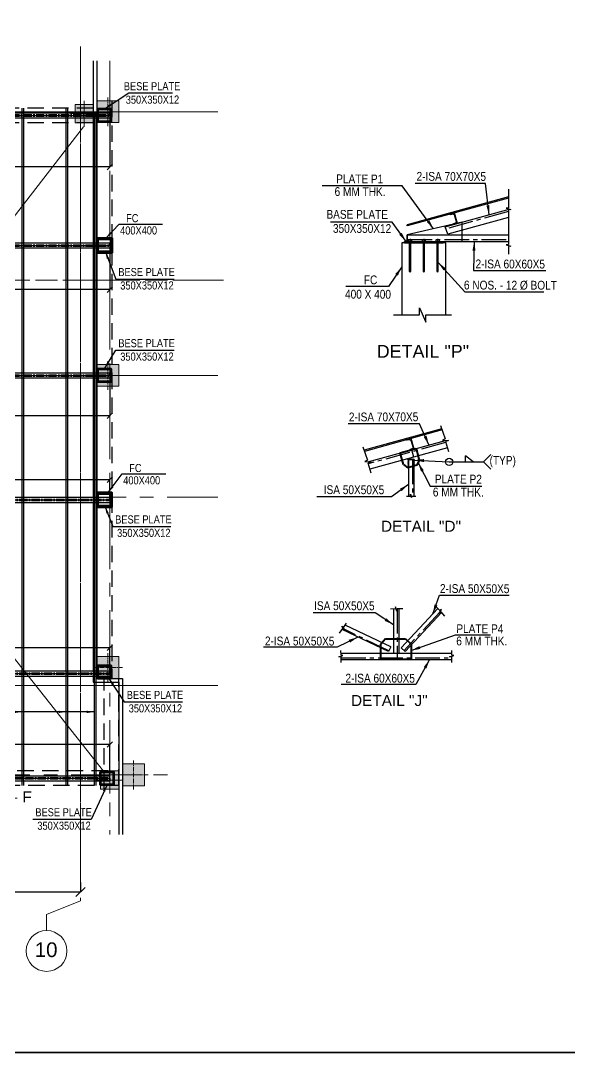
# Model space of a CAD drawing. Header units: inches. Extents: x 1789308 to 1948517, y 1504002 to 1708835.
# Drawn here: x 1851889 to 1866865, y 1532379 to 1560551 of the extents above; entities that cross this region are included whole.
import ezdxf
from ezdxf.enums import TextEntityAlignment as Align
from ezdxf.lldxf.tags import DXFTag

# ---------------------------------------------------------------- set-up
doc = ezdxf.new("R2010")
doc.units = ezdxf.units.IN
doc.header["$LTSCALE"] = 0.015
doc.header["$MEASUREMENT"] = 0
doc.header["$PDMODE"] = 34
doc.header["$PDSIZE"] = -0.1
for name, pattern in [('$DDT_AUDIT_GENERATED_(C)', [0]), ('CENTER', [2, 1.25, -0.25, 0.25, -0.25]), ('CENTER2', [1.125, 0.75, -0.125, 0.125, -0.125]), ('DASHED2', [0.375, 0.25, -0.125])]:
    doc.linetypes.add(name, pattern=pattern)
for name, color, linetype, lineweight in [('BEAM - STR', 150, 'DASHED2', 30), ('CENTER LINE', 1, 'CENTER2', 18), ('COLUMN - HACTH - STR', 25, '$DDT_AUDIT_GENERATED_(C)', 15), ('COLUMN - STR', 6, 'Continuous', 15), ('ELE 0.15', 251, 'Continuous', 15), ('GRID - BEAM - STR', 251, 'CENTER', 18), ('GRID - COLUMN - STR', 251, 'CENTER', 15), ('PLATE', 1, 'Continuous', 25), ('SECTION -  LINE - STR', 3, 'Continuous', 20), ('TEXT', 7, 'Continuous', 5), ('TRUSS', 82, 'Continuous', 25), ('truss text', 2, 'Continuous', 25)]:
    doc.layers.add(name, color=color, linetype=linetype, lineweight=lineweight)
for name, color, linetype in [('DIM - GRID - STR', 7, 'Continuous'), ('DIM DEM', 191, 'Continuous'), ('dimantion', 113, 'Continuous'), ('SHIFTING - STR', 1, 'Continuous'), ('TITLE', 7, 'Continuous')]:
    doc.layers.add(name, color=color, linetype=linetype)
doc.styles.add('arial', font='ARIALN.TTF')
doc.styles.add('PRADEEP - STR', font='swissel.ttf')
doc.styles.add('SC-BBS1', font='SansSerif')
tags = doc.linetypes.add('( Hidden )', pattern=[0.375, 0.25, -0.125]).pattern_tags.tags
tags[6:7] = [DXFTag(74, 4), DXFTag(75, 0), DXFTag(340, '0'), DXFTag(46, 1.0), DXFTag(50, 0.0), DXFTag(44, 0.0), DXFTag(45, 0.0)]
tags[4:5] = [DXFTag(74, 4), DXFTag(75, 0), DXFTag(340, '0'), DXFTag(46, 1.0), DXFTag(50, 0.0), DXFTag(44, 0.0), DXFTag(45, 0.0)]
doc.dimstyles.new('GRID DIM', dxfattribs={"dimtxt": 350, "dimasz": 250, "dimexe": 0.1, "dimexo": 0.1, "dimgap": 0.09, "dimtad": 0, "dimdec": 0, "dimzin": 0, "dimdsep": 46, "dimtxsty": 'PRADEEP - STR', "dimblk": 'OBLIQUE', "dimcen": 0.09, "dimclrd": 73, "dimclre": 73, "dimclrt": 256, "dimadec": 0, "dimazin": 0, "dimtfac": 1, "dimtdec": 0, "dimtofl": 0, "dimtmove": 1, "dimatfit": 3, "dimfxl": 1.25, "dimtolj": 1, "dimtzin": 0, "dimlwd": -1, "dimlwe": -1, "dimarcsym": 2})
doc.dimstyles.new('Working Dim', dxfattribs={"dimtxt": 250, "dimasz": 200, "dimexe": 0.09, "dimexo": 0.0625, "dimgap": 0, "dimtad": 0, "dimdec": 0, "dimzin": 0, "dimdsep": 46, "dimtxsty": 'PRADEEP - STR', "dimblk": 'OBLIQUE', "dimcen": 0.09, "dimclrd": 256, "dimclre": 256, "dimadec": 0, "dimazin": 0, "dimtfac": 1, "dimtdec": 0, "dimtofl": 0, "dimtmove": 1, "dimatfit": 3, "dimldrblk": 'OBLIQUE', "dimfxl": 1, "dimtolj": 1, "dimtzin": 0, "dimlwd": -1, "dimlwe": -1, "dimarcsym": 0})

# ---------------------------------------------------------------- blocks, each defined once
blk = doc.blocks.new('A$C04F76162')
at = {"layer": 'TRUSS', "color": 1}
for points in [[(-175, 12), (175, 12)], [(-175, 0), (175, 0)]]:
    blk.add_lwpolyline(points, dxfattribs=at)
blk.add_lwpolyline([(-175, 12), (175, 12), (175, 0), (-175, 0)], close=True, dxfattribs=at)
blk = doc.blocks.new('A$C1B5B027A')
at = {"layer": 'TRUSS', "color": 3}
blk.add_line((-12.5, 0), (12.5, 0), dxfattribs=at)
for points in [[(13.3, 14.2), (-13.3, 14.2)], [(-7.7, 0.2), (-7.7, -273.5), (6.3, -273.5), (6.3, 0)]]:
    blk.add_lwpolyline(points, dxfattribs=at)
at = {"layer": 'TRUSS', "color": 1, "linetype": 'CENTER2', "ltscale": 1500}
blk.add_lwpolyline([(-0.7, 21.6), (-0.7, -282.9)], dxfattribs=at)
at = {"layer": 'TRUSS', "color": 3}
for centre, start, end in [((-6.6, 7.5), 134.80348, 231.62434), ((6.6, 7.5), 308.37566, 45.19652)]:
    blk.add_arc(centre, 9.53, start, end, dxfattribs=at)
blk = doc.blocks.new('A$C533A03B5')
at = {"color": 4}
for p, q in [((-22.5, 100), (22.5, 100)), ((-22.5, 0), (-22.5, 100)), ((-9.7, 91.2), (18.5, 94.7)), ((-22.5, 0), (22.5, 0)), ((-17.8, 17.7), (-17.8, 82.3)), ((-9.7, 8.8), (18.5, 5.3)), ((22.5, 0), (22.5, 0.8))]:
    blk.add_line(p, q, dxfattribs=at)
for centre, radius, start, end in [((17.9, 99.3), 4.61, 276.51912, 8.94651), ((-8.8, 82.3), 9, 96, 180), ((-8.8, 17.7), 9, 180, 264), ((18, 0.8), 4.5, 0, 84)]:
    blk.add_arc(centre, radius, start, end, dxfattribs=at)
blk = doc.blocks.new('_Oblique')
at = {"color": 0, "linetype": 'ByBlock', "lineweight": -2}
blk.add_line((-0.5, -0.5), (0.5, 0.5), dxfattribs=at)
blk = doc.blocks.new('A$C1F354469')
at = {"layer": 'PLATE', "color": 3, "lineweight": 40}
for p, q in [((-75, 109.9), (-42.5, 149)), ((-75, 0), (-75, 109.9)), ((-42.5, 149), (42.5, 149)), ((75, 109.9), (42.5, 149)), ((75, 109.9), (75, 0)), ((75, 0), (-75, 0))]:
    blk.add_line(p, q, dxfattribs=at)
blk = doc.blocks.new('A$C67564977')
at = {"layer": 'PLATE', "color": 3, "lineweight": 40}
for p, q in [((-132.6, -36.6), (132.6, 36.6)), ((132.6, 36.6), (169.9, -98.7)), ((-95.4, -171.2), (-132.6, -36.6)), ((-34.9, -206.8), (-95.4, -171.2)), ((140.6, -158.3), (-34.9, -206.8)), ((140.6, -158.3), (169.9, -98.7))]:
    blk.add_line(p, q, dxfattribs=at)
blk = doc.blocks.new('truss beam')
at = {"layer": 'BEAM - STR', "ltscale": 120000}
for p, q in [((300, -7200), (300, 0)), ((700, -7200), (700, 0)), ((14400, -200), (0, -200)), ((14400, -100), (14400, -562)), ((14500, 0), (14500, -15774)), ((14903, 0), (14903, -15776)), ((14400, -600), (0, -600)), ((400, -11125), (400, -7499)), ((700, -11125), (700, -7499)), ((700, -10725), (700, -15725)), ((700, -10726), (700, -15726)), ((400, -11125), (400, -15725)), ((400, -11126), (400, -15726)), ((14700, -18802), (14700, -15776)), ((15100, -18702), (15100, -15776)), ((470, -18102), (470, -18702)), ((14800, -18302), (570, -18302)), ((870, -18102), (870, -18702)), ((15100, -18702), (570, -18702))]:
    blk.add_line(p, q, dxfattribs=at)
for points in [[(470, -18591), (470, -15956)], [(700, -18591), (700, -15956)]]:
    blk.add_lwpolyline(points, dxfattribs=at)
blk = doc.blocks.new('COL 600X600')
at = {"layer": 'COLUMN - HACTH - STR'}
h = blk.add_hatch(color=256, dxfattribs=at)
h.dxf.hatch_style = 1
h.paths.add_polyline_path([(-226608, -550894), (-226008, -550894), (-226008, -550294), (-226608, -550294)])
at = {"layer": 'CENTER LINE', "ltscale": 10000}
for points in [[(-226308, -550994), (-226308, -550194)], [(-225908, -550594), (-226708, -550594)]]:
    blk.add_lwpolyline(points, dxfattribs=at)
at = {"layer": 'COLUMN - STR', "ltscale": 100}
blk.add_lwpolyline([(-226608, -550294), (-226008, -550294), (-226008, -550894), (-226608, -550894)], close=True, dxfattribs=at)
blk = doc.blocks.new('C-500X500')
at = {"layer": 'COLUMN - HACTH - STR'}
blk.add_hatch(color=256, dxfattribs=at).paths.add_polyline_path([(0, 0), (0, -500), (500, -500), (500, 0)])
at = {"layer": 'COLUMN - STR'}
for p, q in [((250, -615), (250, 92)), ((-119, -250), (615, -250))]:
    blk.add_line(p, q, dxfattribs=at)
blk.add_lwpolyline([(0, 0), (500, 0), (500, -500), (0, -500)], close=True, dxfattribs=at)
blk = doc.blocks.new('*D379')
at = {"layer": 'Defpoints', "color": 0, "linetype": 'ByBlock', "transparency": 16777216}
for p in [(-120, 18302), (14380, 18302), (14380, 16893)]:
    blk.add_point(p, dxfattribs=at)
at = {"layer": 'dimantion', "linetype": 'ByBlock', "transparency": 16777216}
for p, q in [((-120, 18302), (-120, 16893)), ((14380, 18302), (14380, 16893)), ((-120, 16893), (6679, 16893)), ((14380, 16893), (7581, 16893))]:
    blk.add_line(p, q, dxfattribs=at)
at = {"layer": 'dimantion', "linetype": 'ByBlock', "transparency": 16777216, "xscale": 150, "yscale": 150, "zscale": 150, "rotation": 180}
blk.add_blockref('_Oblique', (-120, 16893), dxfattribs=at)
at = {"layer": 'dimantion', "linetype": 'ByBlock', "transparency": 16777216, "xscale": 150, "yscale": 150, "zscale": 150}
blk.add_blockref('_Oblique', (14380, 16893), dxfattribs=at)
at = {"layer": 'dimantion', "color": 4, "linetype": 'ByBlock', "transparency": 16777216, "insert": (7130, 16893), "char_height": 300, "attachment_point": 5, "style": 'arial'}
blk.add_mtext('\\A1;14500', dxfattribs=at)
blk = doc.blocks.new('*D380')
at = {"layer": 'Defpoints', "color": 0, "linetype": 'ByBlock', "transparency": 16777216}
for p in [(14380, 8354), (430, 7802), (14380, 7802)]:
    blk.add_point(p, dxfattribs=at)
at = {"layer": 'dimantion', "linetype": 'ByBlock', "transparency": 16777216}
for p, q in [((430, 7802), (430, 8354)), ((430, 8354), (5133, 8354)), ((14380, 8354), (6035, 8354)), ((14380, 7802), (14380, 8354))]:
    blk.add_line(p, q, dxfattribs=at)
at = {"layer": 'dimantion', "linetype": 'ByBlock', "transparency": 16777216, "xscale": 150, "yscale": 150, "zscale": 150, "rotation": 180}
blk.add_blockref('_Oblique', (430, 8354), dxfattribs=at)
at = {"layer": 'dimantion', "linetype": 'ByBlock', "transparency": 16777216, "xscale": 150, "yscale": 150, "zscale": 150}
blk.add_blockref('_Oblique', (14380, 8354), dxfattribs=at)
at = {"layer": 'dimantion', "color": 4, "linetype": 'ByBlock', "transparency": 16777216, "insert": (5584, 8354), "char_height": 300, "attachment_point": 5, "style": 'arial'}
blk.add_mtext('\\A1;13950', dxfattribs=at)
blk = doc.blocks.new('*D381')
at = {"layer": 'Defpoints', "color": 0, "linetype": 'ByBlock', "transparency": 16777216}
for p in [(14382, 3762), (432, 3077), (14382, 3077)]:
    blk.add_point(p, dxfattribs=at)
at = {"layer": 'dimantion', "linetype": 'ByBlock', "transparency": 16777216}
for p, q in [((432, 3078), (432, 3762)), ((432, 3762), (5678, 3762)), ((14382, 3762), (6580, 3762)), ((14382, 3077), (14382, 3762))]:
    blk.add_line(p, q, dxfattribs=at)
at = {"layer": 'dimantion', "linetype": 'ByBlock', "transparency": 16777216, "xscale": 150, "yscale": 150, "zscale": 150, "rotation": 180}
blk.add_blockref('_Oblique', (432, 3762), dxfattribs=at)
at = {"layer": 'dimantion', "linetype": 'ByBlock', "transparency": 16777216, "xscale": 150, "yscale": 150, "zscale": 150}
blk.add_blockref('_Oblique', (14382, 3762), dxfattribs=at)
at = {"layer": 'dimantion', "color": 4, "linetype": 'ByBlock', "transparency": 16777216, "insert": (6129, 3762), "char_height": 300, "attachment_point": 5, "style": 'arial'}
blk.add_mtext('\\A1;13950', dxfattribs=at)
blk = doc.blocks.new('*D382')
at = {"layer": 'Defpoints', "color": 0, "linetype": 'ByBlock', "transparency": 16777216}
for p in [(-120, 14752), (14380, 14752), (14380, 13543)]:
    blk.add_point(p, dxfattribs=at)
at = {"layer": 'dimantion', "linetype": 'ByBlock', "transparency": 16777216}
for p, q in [((-120, 14752), (-120, 13543)), ((14380, 14752), (14380, 13543)), ((-120, 13543), (4993, 13543)), ((14380, 13543), (5895, 13543))]:
    blk.add_line(p, q, dxfattribs=at)
at = {"layer": 'dimantion', "linetype": 'ByBlock', "transparency": 16777216, "xscale": 150, "yscale": 150, "zscale": 150, "rotation": 180}
blk.add_blockref('_Oblique', (-120, 13543), dxfattribs=at)
at = {"layer": 'dimantion', "linetype": 'ByBlock', "transparency": 16777216, "xscale": 150, "yscale": 150, "zscale": 150}
blk.add_blockref('_Oblique', (14380, 13543), dxfattribs=at)
at = {"layer": 'dimantion', "color": 4, "linetype": 'ByBlock', "transparency": 16777216, "insert": (5444, 13543), "char_height": 300, "attachment_point": 5, "style": 'arial'}
blk.add_mtext('\\A1;14500', dxfattribs=at)
blk = doc.blocks.new('*D383')
at = {"layer": 'Defpoints', "color": 0, "linetype": 'ByBlock', "transparency": 16777216}
for p in [(-120, 11202), (14380, 11202), (14380, 10100)]:
    blk.add_point(p, dxfattribs=at)
at = {"layer": 'dimantion', "linetype": 'ByBlock', "transparency": 16777216}
for p, q in [((-120, 11202), (-120, 10100)), ((14380, 11202), (14380, 10100)), ((-120, 10100), (4988, 10100)), ((14380, 10100), (5890, 10100))]:
    blk.add_line(p, q, dxfattribs=at)
at = {"layer": 'dimantion', "linetype": 'ByBlock', "transparency": 16777216, "xscale": 150, "yscale": 150, "zscale": 150, "rotation": 180}
blk.add_blockref('_Oblique', (-120, 10100), dxfattribs=at)
at = {"layer": 'dimantion', "linetype": 'ByBlock', "transparency": 16777216, "xscale": 150, "yscale": 150, "zscale": 150}
blk.add_blockref('_Oblique', (14380, 10100), dxfattribs=at)
at = {"layer": 'dimantion', "color": 4, "linetype": 'ByBlock', "transparency": 16777216, "insert": (5439, 10100), "char_height": 300, "attachment_point": 5, "style": 'arial'}
blk.add_mtext('\\A1;14500', dxfattribs=at)
blk = doc.blocks.new('A$C7AD03484')
at = {"layer": 'SHIFTING - STR', "color": 4, "ltscale": 1000}
for p, q in [((0, 51), (14500, 51)), ((0, -19), (14500, -19))]:
    blk.add_line(p, q, dxfattribs=at)
at = {"layer": 'SHIFTING - STR', "color": 5, "linetype": 'CENTER2', "ltscale": 20000}
blk.add_line((0, 0), (14502, 0), dxfattribs=at)
at = {"layer": 'SHIFTING - STR', "color": 4, "ltscale": 1000}
for points in [[(0, -19), (0, 51)], [(14500, -19), (14500, 51)]]:
    blk.add_lwpolyline(points, dxfattribs=at)
blk = doc.blocks.new('*D384')
at = {"layer": 'Defpoints', "color": 0, "linetype": 'ByBlock', "transparency": 16777216}
for p in [(14380, 1122), (600, 485), (14380, 277)]:
    blk.add_point(p, dxfattribs=at)
at = {"layer": 'dimantion', "linetype": 'ByBlock', "transparency": 16777216}
for p, q in [((600, 485), (600, 1122)), ((600, 1122), (7039, 1122)), ((14380, 1122), (7941, 1122)), ((14380, 277), (14380, 1122))]:
    blk.add_line(p, q, dxfattribs=at)
at = {"layer": 'dimantion', "linetype": 'ByBlock', "transparency": 16777216, "xscale": 150, "yscale": 150, "zscale": 150, "rotation": 180}
blk.add_blockref('_Oblique', (600, 1122), dxfattribs=at)
at = {"layer": 'dimantion', "linetype": 'ByBlock', "transparency": 16777216, "xscale": 150, "yscale": 150, "zscale": 150}
blk.add_blockref('_Oblique', (14380, 1122), dxfattribs=at)
at = {"layer": 'dimantion', "color": 4, "linetype": 'ByBlock', "transparency": 16777216, "insert": (7490, 1122), "char_height": 300, "attachment_point": 5, "style": 'arial'}
blk.add_mtext('\\A1;13780', dxfattribs=at)
blk = doc.blocks.new('GRID NOS')
at = {"layer": 'GRID - BEAM - STR', "color": 3, "linetype": 'Continuous', "lineweight": 15}
blk.add_line((0, -0.205), (0, 0.17), dxfattribs=at)
blk.add_circle((0, -0.682), 0.477, dxfattribs=at)
blk = doc.blocks.new('*D385')
at = {"layer": 'Defpoints', "color": 0, "transparency": 16777216}
for p in [(13580, -2650), (7165, -2906), (13580, -2906)]:
    blk.add_point(p, dxfattribs=at)
at = {"layer": 'DIM - GRID - STR', "color": 73, "linetype": 'ByBlock', "transparency": 16777216}
for p, q in [((13580, -2650), (13580, -2906)), ((7165, -2906), (9752, -2906)), ((13580, -2906), (10994, -2906))]:
    blk.add_line(p, q, dxfattribs=at)
at = {"layer": 'DIM - GRID - STR', "color": 73, "transparency": 16777216, "xscale": 250, "yscale": 250, "zscale": 250, "rotation": 180}
blk.add_blockref('_Oblique', (7165, -2906), dxfattribs=at)
at = {"layer": 'DIM - GRID - STR', "color": 73, "transparency": 16777216, "xscale": 250, "yscale": 250, "zscale": 250}
blk.add_blockref('_Oblique', (13580, -2906), dxfattribs=at)
at = {"layer": 'DIM - GRID - STR', "transparency": 16777216, "insert": (10373, -2906), "char_height": 360, "attachment_point": 5, "style": 'PRADEEP - STR'}
blk.add_mtext('\\A1;6415', dxfattribs=at)
blk = doc.blocks.new('A$C572F123B')
at = {"layer": 'SHIFTING - STR', "color": 4, "ltscale": 1000}
for p, q in [((-13782, 70), (0, 70)), ((-13782, 0), (0, 0))]:
    blk.add_line(p, q, dxfattribs=at)
at = {"layer": 'SHIFTING - STR', "color": 5, "linetype": 'CENTER2', "ltscale": 20000}
blk.add_line((-13782, 19), (2, 19), dxfattribs=at)
at = {"layer": 'SHIFTING - STR', "color": 4, "ltscale": 1000}
for points in [[(-13782, 0), (-13782, 70)], [(0, 0), (0, 70)]]:
    blk.add_lwpolyline(points, dxfattribs=at)
blk = doc.blocks.new('A$C7EA41DB6')
at = {"layer": 'SHIFTING - STR', "color": 4, "ltscale": 1000}
for p, q in [((0, 70), (13950, 70)), ((0, 0), (13950, 0)), ((0, 0), (13950, 0)), ((0, -70), (13950, -70))]:
    blk.add_line(p, q, dxfattribs=at)
at = {"layer": 'SHIFTING - STR', "color": 5, "linetype": 'CENTER2', "ltscale": 20000}
for p, q in [((0, 19), (13952, 19)), ((0, -19), (13952, -19))]:
    blk.add_line(p, q, dxfattribs=at)
at = {"layer": 'SHIFTING - STR', "color": 4, "ltscale": 1000}
for points in [[(0, 0), (0, 70)], [(0, 0), (0, -70)], [(13950, 0), (13950, 70)], [(13950, 0), (13950, -70)]]:
    blk.add_lwpolyline(points, dxfattribs=at)
blk = doc.blocks.new('A$C27E41214')
at = {"layer": 'PLATE', "color": 3, "elevation": 0}
blk.add_lwpolyline([(-22.8, 459.8), (-22.8, 634.4), (-522.8, 519.8), (-522.8, 459.8), (-22.8, 459.8)], dxfattribs=at)
at = {"layer": 'SHIFTING - STR', "color": 4, "ltscale": 1000, "elevation": 0}
for points in [[(396.5, 935.7), (396.5, 766.1)], [(-153, 525.9), (-180, 591.1), (402.4, 751.7)], [(396.5, 766.1), (375.9, 760.9), (420.1, 749.7), (396.5, 745.7)], [(396.5, 677.5), (-153, 525.9)], [(396.5, 745.7), (396.5, 431.9)], [(-522.8, 519.8), (396.5, 519.8)], [(-522.8, 459.8), (-522.8, 519.8)], [(-522.8, 519.8), (-522.8, 459.8)], [(-522.8, 459.8), (396.5, 459.8)], [(396.5, 431.9), (375.9, 426.7), (420.1, 415.5), (396.5, 411.5)], [(396.5, 411.5), (396.5, 344.6)]]:
    blk.add_lwpolyline(points, dxfattribs=at)
at = {"layer": 'SHIFTING - STR', "color": 5, "linetype": 'CENTER2', "ltscale": 20000, "elevation": 0}
for points in [[(396.5, 730.4), (-172.6, 573.4)], [(-522.8, 476.8), (396.5, 476.8)]]:
    blk.add_lwpolyline(points, dxfattribs=at)
at = {"layer": 'TRUSS', "color": 4}
for p, q in [((-649.6, -210.1, 0), (-413.5, -210.1, 0)), ((-354.3, -210.1, 0), (-122.2, -210.1, 0))]:
    blk.add_line(p, q, dxfattribs=at)
at = {"layer": 'TRUSS', "color": 1, "elevation": 0}
for points in [[(396.5, 864.2), (-522.8, 610.6)], [(396.5, 853.8), (-522.8, 600.2)], [(-522.8, 600.2), (-522.8, 610.6)]]:
    blk.add_lwpolyline(points, dxfattribs=at)
at = {"layer": 'TRUSS', "color": 4, "elevation": 0}
for points in [[(-172.8, -210.1), (-172.8, 447.8), (-572.8, 447.8), (-572.8, -210.1)], [(-413.5, -210.1), (-413.5, -146.6), (-354.3, -275.5)], [(-354.3, -275.5), (-354.3, -210.1)]]:
    blk.add_lwpolyline(points, dxfattribs=at)
at = {"layer": 'TRUSS', "xscale": -1, "rotation": 15.42487787149558}
blk.add_blockref('A$C533A03B5', (-88.4, 616.3, 0), dxfattribs=at)
at = {"layer": 'TRUSS'}
for name, p in [('A$C1B5B027A', (-497.1, 459.8, 0)), ('A$C1B5B027A', (-372.1, 459.8, 0)), ('A$C1B5B027A', (-247, 459.8, 0)), ('A$C04F76162', (-372.8, 447.8, 0))]:
    blk.add_blockref(name, p, dxfattribs=at)
at = {"layer": 'TEXT', "color": 2, "style": 'arial'}
for s, p in [('  PLATE P1 ', (-968.5, 1028.2, 0)), ('2-ISA 70X70X5', (-123, 1050.8, 0)), ('6 MM THK.', (-952.9, 912.7, 0)), ('BASE PLATE ', (-965.9, 705.2, 0)), ('350X350X12', (-934.5, 577, 0)), ('2-ISA 60X60X5', (413.6, 253.5, 0)), ('FC', (-857.2, 109.4, 0)), ('400 X 400', (-880.4, -21.5, 0))]:
    blk.add_text(s, height=80, rotation=359.86075, dxfattribs=at).set_placement(p, align=Align.MIDDLE_CENTER)
at = {"layer": 'TEXT', "color": 2, "insert": (415.3, 101, 0), "char_height": 80, "width": 929.292, "attachment_point": 2, "rotation": 359.86075, "style": 'arial'}
blk.add_mtext('6 NOS. - 12 %%C BOLT ', dxfattribs=at)
at = {"layer": 'DIM DEM'}
for points in [[(-283.7, 574.6, 0), (-570.5, 964.9, 0), (-1296.6, 964.9, 0)], [(220.6, 701.5, 0), (188, 986.8, 0), (-450.4, 986.8, 0)], [(-534.3, 459.8, 0), (-661.9, 635.3, 0), (-1223, 635.3, 0)], [(85.7, 459.8, 0), (79.3, 194.6, 0), (738.8, 194, 0)], [(-572.8, 226.6), (-693.7, 48), (-1080.9, 48)], [(-240.7, 267.7), (0, 0), (720.6, 0)]]:
    blk.add_leader(points, dimstyle='GRID DIM', override={"dimasz": 85, "dimclrd": 256, "dimfxl": 0.1}, dxfattribs=at)
blk = doc.blocks.new('A$C520E0E95')
h = blk.add_hatch()
h.set_pattern_fill('ANSI31', color=4, scale=50)
h.set_pattern_definition([(45, (-1791580.305, -1568488.471), (-4.419417382, 4.419417382), [])])
h.paths.add_polyline_path([(-94.1, -44.6), (-94.7, 34.4), (-32.7, 34.4), (-32.8, -29.3)])
h.paths.add_polyline_path([(-88.7, -44.7), (-88.7, 28.4), (-38.7, 28.4), (-38.7, -30.9)])
for p, q in [((500, 7.1), (429.7, 63.7)), ((429.7, 7.1), (429.7, 63.7)), ((595.1, 7.1), (661.4, 73.4)), ((595.1, 7.1), (661.4, -59.2))]:
    blk.add_line(p, q)
blk.add_circle((281.6, 7.1), 33.1)
at = {"layer": 'SHIFTING - STR', "color": 4, "ltscale": 1000}
for points in [[(204.7, 339.9), (244.7, 217.7), (220.8, 204.5), (276.4, 202.1), (248.1, 193), (275.9, 102.6)], [(-456.8, 8.3), (250, 203.2)], [(-502.1, 145), (-462.1, 22.8), (-485.9, 9.5), (-430.3, 7.2), (-458.7, -1.9), (-430.9, -92.3)], [(265.9, 135), (-440.9, -59.9)], [(-88.7, 28.4), (-88.7, -305.2)], [(-88.7, 28.4), (-38.7, 28.4)], [(-38.7, 28.4), (-38.7, -304.8)], [(-106.7, -304.9), (-70.5, -304.9), (-70.5, -287.1), (-59.4, -317.2), (-59.1, -304.8), (-21.8, -304.8)]]:
    blk.add_lwpolyline(points, dxfattribs=at)
at = {"layer": 'SHIFTING - STR', "color": 5, "linetype": 'CENTER2', "ltscale": 20000}
for points in [[(248.1, 183), (-455.8, -11.1)], [(-52.7, 28.4), (-52.7, -304.8)]]:
    blk.add_lwpolyline(points, dxfattribs=at)
at = {"layer": 'TRUSS', "color": 1}
for points in [[(215.2, 307.8), (-491.6, 112.8)], [(218.3, 298.2), (-489.5, 103)]]:
    blk.add_lwpolyline(points, dxfattribs=at)
at = {"layer": 'TRUSS'}
blk.add_lwpolyline([(-39.1, 50.5), (-57.7, 118)], dxfattribs=at)
at = {"layer": 'PLATE', "rotation": 195.4194213504711}
blk.add_blockref('A$C1F354469', (-91.1, 109.2), dxfattribs=at)
at = {"layer": 'TRUSS', "xscale": -1, "rotation": 15.42487787149558}
blk.add_blockref('A$C533A03B5', (-58.2, 118.3), dxfattribs=at)
at = {"layer": 'TEXT', "color": 2, "style": 'arial'}
for s, rotation, p in [('2-ISA 70X70X5', 0.13925, (-314.4, 416.7, 0)), (' PLATE P2', 359.86075, (352.9, -149.3, 0)), ('ISA 50X50X5', 359.86075, (-583.5, -246.1, 0)), ('6 MM THK.', 359.86075, (365.5, -267.6, 0))]:
    blk.add_text(s, height=80, rotation=rotation, dxfattribs=at).set_placement(p, align=Align.MIDDLE_CENTER)
blk.add_text('(TYP)', height=80, rotation=359.86075, dxfattribs=at).set_placement((649.8, -18.5, 0))
at = {"layer": 'DIM DEM'}
for points in [[(98.4, 161.4), (13.3, 352.8), (-635.3, 352.8)], [(-32, 23.7), (281.6, 7.1), (595.1, 7.1)], [(0, 0), (108.8, -212.2), (579.2, -212.2)], [(-88.7, -198.2), (-241.2, -310.1), (-922, -310.1)]]:
    blk.add_leader(points, dimstyle='GRID DIM', override={"dimasz": 85, "dimclrd": 256, "dimfxl": 0.1}, dxfattribs=at)
blk = doc.blocks.new('A$C6F477D0F')
at = {"layer": 'SHIFTING - STR', "color": 5, "linetype": 'CENTER2', "ltscale": 20000}
for p, q in [((-107.8, 372.8), (-434.9, 24.2)), ((-572.3, 20.6), (-992.5, 222))]:
    blk.add_line(p, q, dxfattribs=at)
at = {"layer": 'SHIFTING - STR', "color": 4, "ltscale": 1000}
for points in [[(-445.4, 403.5), (-497.6, 401.9), (-498.7, 381.5), (-511.3, 418.9), (-513.6, 401.6), (-557.1, 399.6)], [(-531.8, 400.8), (-531.8, 0)], [(-481.8, 402.4), (-481.8, 0)], [(-126.8, 405.2), (-461.6, 48.4)], [(-62.4, 336.5), (-98.1, 374.7), (-114, 362), (-94.3, 396.2), (-108.8, 386.5), (-139, 417.9)], [(-92.5, 368.7), (-424.6, 14.8)], [(-1022, 179.1), (-992.4, 222.2), (-974.7, 212), (-999.2, 242.9), (-983.5, 235.4), (-958.2, 270.9)], [(-555.2, 55.1), (-576.3, 12.4), (-998.8, 212.8)], [(-555.2, 55.1), (-970.9, 253.2)], [(-1007.8, -87.7), (-1007.9, -35.5), (-1028.2, -33.8), (-990.5, -22.3), (-1007.8, -19.5), (-1008.5, 24.1)], [(-1008.1, 0), (0, 0)], [(-424.6, 14.8), (-461.6, 48.4)], [(0.2, -87.7), (0.1, -35.5), (-20.2, -33.8), (17.5, -22.3), (0.3, -19.5), (-0.4, 24.1)], [(-1008.1, -60), (0, -60)]]:
    blk.add_lwpolyline(points, dxfattribs=at)
at = {"layer": 'SHIFTING - STR', "color": 5, "linetype": 'CENTER2', "ltscale": 20000}
for points in [[(-495.8, 402.4), (-495.8, -43)], [(-1008.1, -43), (0, -43)]]:
    blk.add_lwpolyline(points, dxfattribs=at)
at = {"layer": 'PLATE', "rotation": 164.5751221282037}
blk.add_blockref('A$C67564977', (-508.5, -60), dxfattribs=at)
at = {"layer": 'TEXT', "color": 2, "style": 'arial'}
for s, p in [('2-ISA 50X50X5', (207.9, 586, 0)), ('ISA 50X50X5', (-977.8, 430.1, 0)), ('PLATE P4', (255.2, 220.6, 0)), ('2-ISA 50X50X5', (-1384.4, 108.9, 0)), ('6 MM THK.', (272.4, 109, 0)), ('2-ISA 60X60X5', (-651.4, -229.3, 0))]:
    blk.add_text(s, height=80, rotation=359.86075, dxfattribs=at).set_placement(p, align=Align.MIDDLE_CENTER)
at = {"layer": 'DIM DEM'}
for points in [[(-171.9, 357.1), (-113, 527.2), (520.7, 527.2)], [(-531.8, 257.9), (-697.5, 366.2), (-1260.7, 366.2)], [(-854.7, 144.4), (-1042.5, 54.2), (-1712.8, 54.2)], [(-371, 21.7, 0), (34.7, 165.1, 0), (352.2, 165.1, 0)], [(-202.4, -60), (-326.9, -288.1), (-1007.6, -288.1)]]:
    blk.add_leader(points, dimstyle='GRID DIM', override={"dimasz": 85, "dimclrd": 256, "dimfxl": 0.1}, dxfattribs=at)
blk = doc.blocks.new('A$C27753E83')
at = {"color": 6, "linetype": '( Hidden )'}
for points in [[(13930, 19787.1), (13930, 2827.4), (14630, 2827.4), (14630, -1331.1)], [(14030, 19787.1), (14030, 2928.1), (14730, 2928.1), (14730, -1331.1)]]:
    blk.add_lwpolyline(points, dxfattribs=at)
at = {"layer": 'ELE 0.15', "linetype": '( Hidden )', "ltscale": 200000}
for points in [[(211.7, 18100.2), (14211.7, 398.2)], [(211.7, 597.8), (13661.7, 17985.2)]]:
    blk.add_lwpolyline(points, dxfattribs=at)
at = {"layer": 'GRID - COLUMN - STR', "color": 251, "ltscale": 100000}
for p, q in [((13580, 20186.5), (13580, -3143.2)), ((13580, 19787.1), (13580, -1331.1)), ((14380, 19787.1), (14380, -1331.1)), ((-5052.2, 18402.4), (17329.1, 18402.4)), ((-1673.8, 18402.4), (16290, 18402.4)), ((-4902.2, 13802.4), (17479.1, 13802.4)), ((-1673.8, 13802.4), (16290, 13802.4)), ((-5052.2, 11201.9), (17329.1, 11201.9)), ((-1673.8, 11201.9), (16290, 11201.9)), ((-5052.2, 7877.4), (17329.1, 7877.4)), ((-5051.4, 2733.8), (17329.9, 2733.8)), ((-1673.8, 2733.8), (16290, 2733.8)), ((-1673.8, 298.4), (16290, 298.4))]:
    blk.add_line(p, q, dxfattribs=at)
at = {"layer": 'GRID - COLUMN - STR', "color": 1, "ltscale": 100000}
blk.add_line((13580, -3143.2), (12654.7, -3520.4), dxfattribs=at)
at = {"layer": 'PLATE', "color": 8}
for p, q in [((11976.5, 18502), (11976.5, 0)), ((12019.9, 18502), (12019.9, 0)), ((13181.5, 18502), (13181.5, 0)), ((13224.9, 18502), (13224.9, 0)), ((13952.9, 18402.4), (13952.9, 0)), ((13996.1, 18402.4), (13996.1, 0))]:
    blk.add_line(p, q, dxfattribs=at)
at = {"layer": 'SECTION -  LINE - STR', "color": 3, "lineweight": 70}
for points in [[(14056.7, 18477), (14406.7, 18477), (14406.7, 18127), (14056.7, 18127)], [(14056.7, 14927), (14406.7, 14927), (14406.7, 14577), (14056.7, 14577)], [(14056.7, 11377.1), (14406.7, 11377.1), (14406.7, 11027.1), (14056.7, 11027.1)], [(14056.7, 7976.6), (14406.7, 7976.6), (14406.7, 7626.6), (14056.7, 7626.6)], [(14056.7, 3278.1), (14406.7, 3278.1), (14406.7, 2928.1), (14056.7, 2928.1)], [(14130, 375), (14480, 375), (14480, 25), (14130, 25)]]:
    blk.add_lwpolyline(points, close=True, dxfattribs=at)
at = {"layer": 'SECTION -  LINE - STR', "color": 7, "lineweight": 70}
for points in [[(14031.7, 14952), (14431.7, 14952), (14431.7, 14552), (14031.7, 14552)], [(14030, 8002), (14430, 8002), (14430, 7602), (14030, 7602)]]:
    blk.add_lwpolyline(points, close=True, dxfattribs=at)
at = {"layer": 'SHIFTING - STR', "color": 4, "ltscale": 1000}
for p, q in [((600, 270), (14381.7, 270)), ((600, 200), (14381.7, 200))]:
    blk.add_line(p, q, dxfattribs=at)
at = {"layer": 'SHIFTING - STR', "color": 5, "linetype": 'CENTER2', "ltscale": 20000}
blk.add_line((600, 219), (14383.3, 219), dxfattribs=at)
at = {"layer": 'SHIFTING - STR', "color": 4, "ltscale": 1000}
for points in [[(14380, 14733), (14380, 14803)], [(14381.7, 200), (14381.7, 270)]]:
    blk.add_lwpolyline(points, dxfattribs=at)
at = {"layer": 'COLUMN - STR', "color": 2}
for p in [(13430, 18602), (14130, 400)]:
    blk.add_blockref('C-500X500', p, dxfattribs=at)
at = {"layer": 'COLUMN - STR'}
for p in [(240638, 568996.5), (240638, 561797), (240638, 553822.6), (241338, 550892.2)]:
    blk.add_blockref('COL 600X600', p, dxfattribs=at)
at = {"layer": 'GRID - BEAM - STR', "color": 1, "linetype": 'Continuous', "lineweight": 15, "xscale": -1166.666666666666, "yscale": 1166.666666666666, "zscale": 1166.666666666666}
blk.add_blockref('GRID NOS', (12654.7, -3719.2), dxfattribs=at)
at = {"layer": 'PLATE'}
for name, p in [('truss beam', (-470, 18702)), ('A$C7AD03484', (-120, 18321)), ('A$C7AD03484', (-120.5, 14771)), ('A$C7AD03484', (-120.5, 11220.9)), ('A$C7EA41DB6', (430, 7802)), ('A$C7EA41DB6', (430, 3061.7))]:
    blk.add_blockref(name, p, dxfattribs=at)
at = {"layer": 'PLATE', "xscale": -1, "rotation": 180}
for name, p in [('A$C7AD03484', (-120, 18283)), ('A$C7AD03484', (-120.5, 14733)), ('A$C7AD03484', (-120.5, 11182.9)), ('A$C572F123B', (14380, 200))]:
    blk.add_blockref(name, p, dxfattribs=at)
at = {"layer": 'GRID - BEAM - STR', "color": 4, "linetype": 'Continuous', "lineweight": 15, "style": 'PRADEEP - STR'}
blk.add_text('10', height=400, dxfattribs=at).set_placement((12641.5, -4681.5), align=Align.CENTER)
at = {"layer": 'TEXT', "color": 2, "style": 'arial'}
for s, p in [('350X350X12', (15543.7, 18731.3)), ('400X400', (15165.6, 15159.6)), ('350X350X12', (15394.6, 13657.9)), ('350X350X12', (15394.6, 11715.3)), ('400X400', (15250.7, 8336.8)), ('350X350X12', (15308, 6902)), ('350X350X12', (15624, 2110.6)), ('350X350X12', (13130.5, -1093.6))]:
    blk.add_text(s, height=220, rotation=0.13925, dxfattribs=at).set_placement(p, align=Align.MIDDLE_CENTER)
at = {"layer": 'TEXT', "color": 2, "char_height": 220, "width": 3531.024, "attachment_point": 2, "rotation": 0.13925, "style": 'arial'}
for s, insert in [('BESE PLATE', (15532.4, 19207.9)), ('FC', (14992.7, 15604.5)), ('BESE PLATE', (15383.4, 14134.5)), ('BESE PLATE', (15383.4, 12191.9)), ('FC', (15077.8, 8781.8)), ('BESE PLATE', (15296.8, 7378.6)), ('BESE PLATE', (15612.7, 2587.2)), ('BESE PLATE', (13119.2, -617))]:
    blk.add_mtext(s, dxfattribs=dict(at, insert=insert))
at = {"layer": 'truss text', "style": 'SC-BBS1'}
blk.add_text('TRUSS - F', height=300, dxfattribs=at).set_placement((11226.4, -548.1), align=Align.BOTTOM_CENTER)
at = {"layer": 'DIM - GRID - STR'}
dim = blk.add_linear_dim(base=(13580, -2905.9), p1=(7165, -2905.9), p2=(13580, -2649.6), dimstyle='GRID DIM', override={"dimtxt": 360, "dimfxl": 0}, dxfattribs=at)
dim.commit()
dim.dimension.update_dxf_attribs({"geometry": '*D385', "text_midpoint": (10372.5, -2905.9)})
at = {"layer": 'dimantion', "color": 4, "linetype": 'ByBlock'}
for base, p1, p2, picture, middle in [((14380, 16892.8), (-120, 18302), (14380, 18302), '*D379', (7130, 16892.8)), ((14380, 1121.5), (600, 484.8), (14380, 276.6), '*D384', (7490, 1121.5))]:
    dim = blk.add_linear_dim(base=base, p1=p1, p2=p2, dimstyle='Working Dim', override={"dimtxt": 300, "dimasz": 150, "dimtxsty": 'arial', "dimclrt": 4}, dxfattribs=at)
    dim.commit()
    dim.dimension.update_dxf_attribs({"geometry": picture, "text_midpoint": middle})
for base, p1, p2, picture, middle in [((14380, 13543.2), (-120, 14752), (14380, 14752), '*D382', (5444.4, 13543.2)), ((14380, 10099.7), (-120.1, 11201.9), (14380, 11201.9), '*D383', (5438.8, 10099.7)), ((14380, 8354.3), (430, 7802), (14380, 7801.6), '*D380', (5583.6, 8354.3)), ((14381.7, 3762.3), (431.7, 3077.5), (14381.7, 3077.1), '*D381', (6128.7, 3762.3))]:
    dim = blk.add_linear_dim(base=base, p1=p1, p2=p2, dimstyle='Working Dim', override={"dimtxt": 300, "dimasz": 150, "dimtxsty": 'arial', "dimclrt": 4}, dxfattribs=at)
    dim.commit()
    dim.dimension.update_dxf_attribs({"geometry": picture, "text_midpoint": middle, "dimtype": 160})
at = {"layer": 'DIM DEM'}
for points in [[(14231.7, 18477, 0), (14903.5, 18916.3, 0), (16089.2, 18916.3, 0)], [(14272.1, 14952, 0), (14635.4, 15332.2, 0), (15821.2, 15332.2, 0)], [(14259.3, 14577, 0), (14544.6, 13830.6, 0), (16134.7, 13830.6, 0)], [(14231.7, 11377.1, 0), (14544.6, 11888, 0), (16134.7, 11888, 0)], [(14334.8, 8002, 0), (14720.6, 8509.4, 0), (15906.3, 8509.4, 0)], [(14246.7, 7626.6, 0), (14458, 7074.7, 0), (16048.1, 7074.7, 0)], [(14356.3, 2928.1, 0), (14774, 2283.3, 0), (16364, 2283.3, 0)], [(11976.5, 2013.2, 0), (-273.9, 2013.2, 0), (-1438.9, 2013.2, 0)], [(11976.5, 2013.2, 0), (-273.9, 2013.2, 0), (-1438.9, 2013.2, 0)], [(13181.5, 2013.2, 0), (-273.9, 2013.2, 0), (-1438.9, 2013.2, 0)], [(13952.9, 2013.2, 0), (-273.9, 2013.2, 0), (-1438.9, 2013.2, 0)], [(14305, 25, 0), (13870.1, -920.9, 0), (12280, -920.9, 0)]]:
    blk.add_leader(points, dimstyle='GRID DIM', override={"dimasz": 200, "dimclrd": 256, "dimfxl": 0.1}, dxfattribs=at)

msp = doc.modelspace()

# ---------------------------------------------------------------- linework, layer by layer
msp.add_lwpolyline([(1831024.5, 1591778.9), (1915124.5, 1591778.9), (1915124.5, 1532378.8), (1831024.5, 1532378.8)], close=True)
at = {"layer": 'TITLE', "color": 125, "lineweight": 35}
msp.add_lwpolyline([(1831024.5, 1532378.9), (1915124.5, 1532378.8), (1915124.6, 1591778.9), (1831024.5, 1591778.9)], close=True, dxfattribs=at)

# ---------------------------------------------------------------- block references
at = {"layer": 'PLATE'}
msp.add_blockref('A$C27753E83', (1839942.7, 1539662.6), dxfattribs=at)
at = {"layer": 'PLATE', "xscale": 3, "yscale": 3, "zscale": 3}
for name, p in [('A$C27E41214', (1864011.3, 1553144.7)), ('A$C520E0E95', (1862738.2, 1548480.3)), ('A$C6F477D0F', (1863656.9, 1543283.7))]:
    msp.add_blockref(name, p, dxfattribs=at)

# ---------------------------------------------------------------- texts
at = {"layer": 'truss text', "style": 'SC-BBS1'}
for s, height, p in [('DETAIL "P"', 350, (1862867.7, 1551241.6)), ('DETAIL "D"', 300, (1862815.8, 1546504.8)), ('DETAIL "J"', 300, (1861951.4, 1541746.3))]:
    msp.add_text(s, height=height, dxfattribs=at).set_placement(p, align=Align.BOTTOM_CENTER)

doc.saveas('drawing.dxf')
